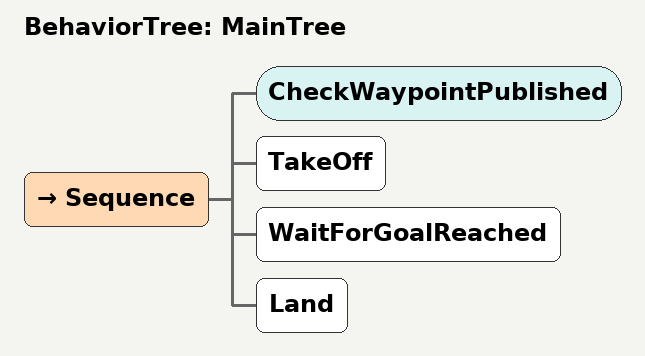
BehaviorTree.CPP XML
<?xml version="1.0" encoding="UTF-8"?>
<root BTCPP_format="3">
  <BehaviorTree ID="MainTree">
    <Sequence>
      <CheckWaypointPublished/>
      <TakeOff/>
      <WaitForGoalReached/>
      <Land/>
    </Sequence>
  </BehaviorTree>

</root>
